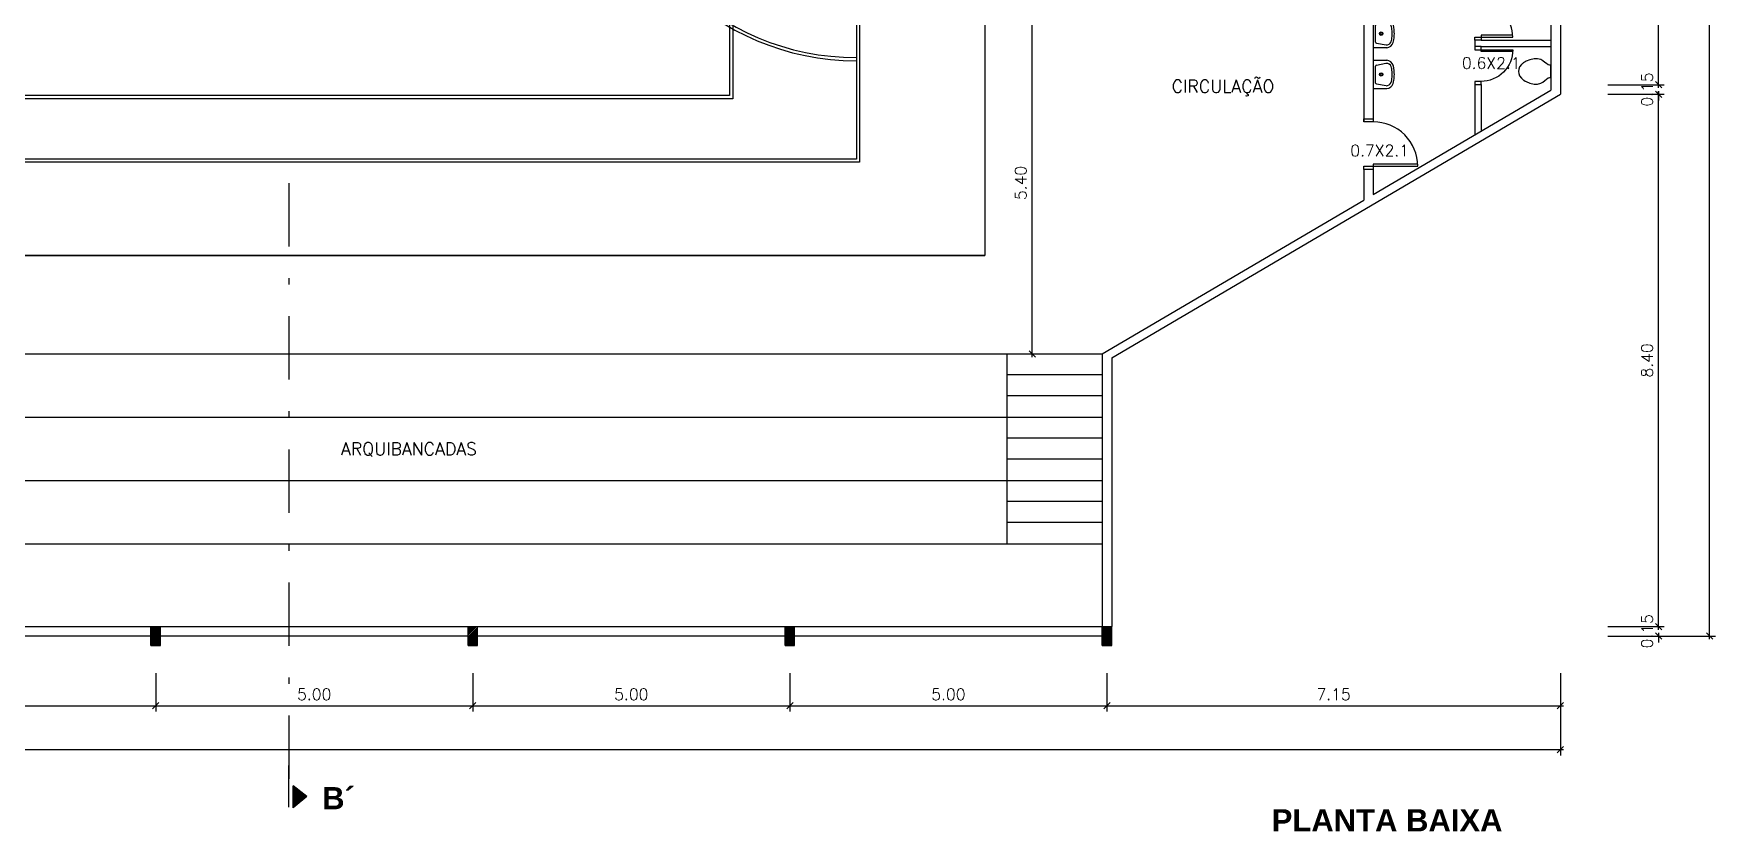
# Model space of a CAD drawing. Extents: x -5 to 99, y -57 to 8.
# Drawn here: x 28.4 to 54.92, y -28.86 to -16.27 of the extents above; entities that cross this region are included whole.
import ezdxf
from ezdxf.enums import TextEntityAlignment as Align

# ---------------------------------------------------------------- set-up
doc = ezdxf.new("R2010")
doc.units = 0
doc.header["$LTSCALE"] = 2
doc.header["$MEASUREMENT"] = 0
doc.header["$PDMODE"] = 3
doc.linetypes.add('DASHDOT', pattern=[1, 0.5, -0.25, 0, -0.25])
doc.layers.get('0').update_dxf_attribs({"linetype": 'CONTINUOUS'})
doc.layers.get('DEFPOINTS').update_dxf_attribs({"linetype": 'CONTINUOUS'})
for name, color, linetype in [('ACESSÓRIO', 2, 'CONTINUOUS'), ('ALVENARIA', 7, 'CONTINUOUS'), ('ALVENARIA1', 44, 'CONTINUOUS'), ('ALVENARIA2', 9, 'CONTINUOUS'), ('COTA', 1, 'CONTINUOUS'), ('JAPOR', 142, 'CONTINUOUS'), ('TEXTO2', 40, 'CONTINUOUS'), ('TEXTO3', 3, 'CONTINUOUS'), ('TEXTO5', 5, 'CONTINUOUS')]:
    doc.layers.add(name, color=color, linetype=linetype)
doc.styles.add('SANSSERIFBOLD', font='sasb____.pfb')
doc.styles.add('SIMPLEX', font='SIMPLEX.SHX')
doc.dimstyles.new('DIM100', dxfattribs={"dimtxt": 0.18, "dimasz": 0, "dimexe": 0.09, "dimexo": 0.15, "dimgap": 0.09, "dimtad": 1, "dimzin": 0, "dimdsep": 46, "dimtxsty": 'SIMPLEX', "dimtsz": 0.05, "dimcen": 0.09, "dimdle": 0.05, "dimadec": 0, "dimazin": 0, "dimtfac": 1, "dimtix": 1, "dimtofl": 0, "dimtmove": 2, "dimatfit": 3, "dimfxl": 1, "dimtolj": 1, "dimtzin": 0, "dimarcsym": 0})

# ---------------------------------------------------------------- blocks, each defined once
blk = doc.blocks.new('*D34')
at = {"color": 0, "linetype": 'ByBlock'}
for p, q in [((25.323, -26.365), (25.323, -26.968)), ((30.323, -26.365), (30.323, -26.968)), ((25.273, -26.928), (25.373, -26.828)), ((25.273, -26.878), (30.373, -26.878)), ((30.273, -26.928), (30.373, -26.828))]:
    blk.add_line(p, q, dxfattribs=at)
at = {"layer": 'DEFPOINTS', "color": 0, "linetype": 'ByBlock'}
for p in [(25.323, -26.215), (30.323, -26.215), (30.323, -26.878)]:
    blk.add_point(p, dxfattribs=at)
at = {"color": 0, "linetype": 'ByBlock', "style": 'SIMPLEX'}
blk.add_text('5.00', height=0.18, dxfattribs=at).set_placement((27.823, -26.698), align=Align.MIDDLE_CENTER)
blk = doc.blocks.new('*D35')
at = {"color": 0, "linetype": 'ByBlock'}
for p, q in [((30.323, -26.365), (30.323, -26.968)), ((35.323, -26.365), (35.323, -26.968)), ((30.273, -26.928), (30.373, -26.828)), ((30.273, -26.878), (35.373, -26.878)), ((35.273, -26.928), (35.373, -26.828))]:
    blk.add_line(p, q, dxfattribs=at)
at = {"layer": 'DEFPOINTS', "color": 0, "linetype": 'ByBlock'}
for p in [(30.323, -26.215), (35.323, -26.215), (35.323, -26.878)]:
    blk.add_point(p, dxfattribs=at)
at = {"color": 0, "linetype": 'ByBlock', "style": 'SIMPLEX'}
blk.add_text('5.00', height=0.18, dxfattribs=at).set_placement((32.823, -26.698), align=Align.MIDDLE_CENTER)
blk = doc.blocks.new('*D36')
at = {"color": 0, "linetype": 'ByBlock'}
for p, q in [((35.323, -26.365), (35.323, -26.968)), ((40.323, -26.365), (40.323, -26.968)), ((35.273, -26.928), (35.373, -26.828)), ((35.273, -26.878), (40.373, -26.878)), ((40.273, -26.928), (40.373, -26.828))]:
    blk.add_line(p, q, dxfattribs=at)
at = {"layer": 'DEFPOINTS', "color": 0, "linetype": 'ByBlock'}
for p in [(35.323, -26.215), (40.323, -26.215), (40.323, -26.878)]:
    blk.add_point(p, dxfattribs=at)
at = {"color": 0, "linetype": 'ByBlock', "style": 'SIMPLEX'}
blk.add_text('5.00', height=0.18, dxfattribs=at).set_placement((37.823, -26.698), align=Align.MIDDLE_CENTER)
blk = doc.blocks.new('*D37')
at = {"color": 0, "linetype": 'ByBlock'}
for p, q in [((40.323, -26.365), (40.323, -26.968)), ((45.323, -26.365), (45.323, -26.968)), ((40.273, -26.928), (40.373, -26.828)), ((40.273, -26.878), (45.373, -26.878)), ((45.273, -26.928), (45.373, -26.828))]:
    blk.add_line(p, q, dxfattribs=at)
at = {"layer": 'DEFPOINTS', "color": 0, "linetype": 'ByBlock'}
for p in [(40.323, -26.215), (45.323, -26.215), (45.323, -26.878)]:
    blk.add_point(p, dxfattribs=at)
at = {"color": 0, "linetype": 'ByBlock', "style": 'SIMPLEX'}
blk.add_text('5.00', height=0.18, dxfattribs=at).set_placement((42.823, -26.698), align=Align.MIDDLE_CENTER)
blk = doc.blocks.new('*D38')
at = {"color": 0, "linetype": 'ByBlock'}
for p, q in [((45.323, -26.365), (45.323, -26.968)), ((52.473, -26.365), (52.473, -26.968)), ((45.273, -26.928), (45.373, -26.828)), ((45.273, -26.878), (52.523, -26.878)), ((52.423, -26.928), (52.523, -26.828))]:
    blk.add_line(p, q, dxfattribs=at)
at = {"layer": 'DEFPOINTS', "color": 0, "linetype": 'ByBlock'}
for p in [(45.323, -26.215), (52.473, -26.215), (52.473, -26.878)]:
    blk.add_point(p, dxfattribs=at)
at = {"color": 0, "linetype": 'ByBlock', "style": 'SIMPLEX'}
blk.add_text('7.15', height=0.18, dxfattribs=at).set_placement((48.898, -26.698), align=Align.MIDDLE_CENTER)
blk = doc.blocks.new('*D39')
at = {"color": 0, "linetype": 'ByBlock'}
for p, q in [((2.323, -26.425), (2.323, -27.661)), ((52.473, -26.425), (52.473, -27.661)), ((2.273, -27.621), (2.373, -27.521)), ((2.273, -27.571), (52.523, -27.571)), ((52.423, -27.621), (52.523, -27.521))]:
    blk.add_line(p, q, dxfattribs=at)
at = {"layer": 'DEFPOINTS', "color": 0, "linetype": 'ByBlock'}
for p in [(2.323, -26.275), (52.473, -26.275), (52.473, -27.571)]:
    blk.add_point(p, dxfattribs=at)
at = {"color": 0, "linetype": 'ByBlock', "style": 'SIMPLEX'}
blk.add_text('50.15', height=0.18, dxfattribs=at).set_placement((27.398, -27.391), align=Align.MIDDLE_CENTER)
blk = doc.blocks.new('PI')
at = {"layer": 'ALVENARIA2'}
for p, q in [((-0.075, 0.15), (0.075, 0.15)), ((-0.075, 0.15), (-0.075, -0.15)), ((0.075, 0.15), (0.075, -0.15)), ((-0.075, -0.15), (0.075, -0.15))]:
    blk.add_line(p, q, dxfattribs=at)
blk = doc.blocks.new('*D40')
at = {"color": 0, "linetype": 'ByBlock'}
for p, q in [((53.223, -25.628), (54.111, -25.628)), ((54.071, -25.678), (53.971, -25.578)), ((54.021, -25.678), (54.021, -25.528)), ((53.223, -25.778), (54.111, -25.778)), ((54.071, -25.828), (53.971, -25.728)), ((54.021, -25.728), (54.021, -25.878))]:
    blk.add_line(p, q, dxfattribs=at)
at = {"layer": 'DEFPOINTS', "color": 0, "linetype": 'ByBlock'}
for p in [(53.073, -25.628), (54.021, -25.628), (53.073, -25.778)]:
    blk.add_point(p, dxfattribs=at)
at = {"color": 0, "linetype": 'ByBlock', "style": 'SIMPLEX'}
blk.add_text('0.15', height=0.18, rotation=90, dxfattribs=at).set_placement((53.841, -25.703), align=Align.MIDDLE_CENTER)
blk = doc.blocks.new('*D41')
at = {"color": 0, "linetype": 'ByBlock'}
for p, q in [((53.223, -17.228), (54.111, -17.228)), ((54.071, -17.278), (53.971, -17.178)), ((54.021, -25.678), (54.021, -17.178)), ((53.223, -25.628), (54.111, -25.628)), ((54.071, -25.678), (53.971, -25.578))]:
    blk.add_line(p, q, dxfattribs=at)
at = {"layer": 'DEFPOINTS', "color": 0, "linetype": 'ByBlock'}
for p in [(53.073, -17.228), (54.021, -17.228), (53.073, -25.628)]:
    blk.add_point(p, dxfattribs=at)
at = {"color": 0, "linetype": 'ByBlock', "style": 'SIMPLEX'}
blk.add_text('8.40', height=0.18, rotation=90, dxfattribs=at).set_placement((53.841, -21.428), align=Align.MIDDLE_CENTER)
blk = doc.blocks.new('*D42')
at = {"color": 0, "linetype": 'ByBlock'}
for p, q in [((53.223, -17.078), (54.111, -17.078)), ((53.223, -17.228), (54.111, -17.228)), ((54.071, -17.128), (53.971, -17.028)), ((54.071, -17.278), (53.971, -17.178)), ((54.021, -17.128), (54.021, -16.978)), ((54.021, -17.178), (54.021, -17.328))]:
    blk.add_line(p, q, dxfattribs=at)
at = {"layer": 'DEFPOINTS', "color": 0, "linetype": 'ByBlock'}
for p in [(53.073, -17.078), (53.073, -17.228), (54.021, -17.078)]:
    blk.add_point(p, dxfattribs=at)
at = {"color": 0, "linetype": 'ByBlock', "style": 'SIMPLEX'}
blk.add_text('0.15', height=0.18, rotation=90, dxfattribs=at).set_placement((53.841, -17.153), align=Align.MIDDLE_CENTER)
blk = doc.blocks.new('*D43')
at = {"color": 0, "linetype": 'ByBlock'}
for p, q in [((53.223, -12.728), (54.111, -12.728)), ((54.071, -12.778), (53.971, -12.678)), ((54.021, -17.128), (54.021, -12.678)), ((53.223, -17.078), (54.111, -17.078)), ((54.071, -17.128), (53.971, -17.028))]:
    blk.add_line(p, q, dxfattribs=at)
at = {"layer": 'DEFPOINTS', "color": 0, "linetype": 'ByBlock'}
for p in [(53.073, -12.728), (54.021, -12.728), (53.073, -17.078)]:
    blk.add_point(p, dxfattribs=at)
at = {"color": 0, "linetype": 'ByBlock', "style": 'SIMPLEX'}
blk.add_text('4.35', height=0.18, rotation=90, dxfattribs=at).set_placement((53.841, -14.903), align=Align.MIDDLE_CENTER)
blk = doc.blocks.new('*D62')
at = {"color": 0, "linetype": 'ByBlock'}
for p, q in [((44.194, -15.978), (44.094, -15.878)), ((44.144, -21.378), (44.144, -15.878)), ((44.777, -15.928), (44.054, -15.928)), ((44.602, -21.328), (44.054, -21.328)), ((44.194, -21.378), (44.094, -21.278))]:
    blk.add_line(p, q, dxfattribs=at)
at = {"layer": 'DEFPOINTS', "color": 0, "linetype": 'ByBlock'}
for p in [(44.144, -15.928), (44.927, -15.928), (44.752, -21.328)]:
    blk.add_point(p, dxfattribs=at)
at = {"color": 0, "linetype": 'ByBlock', "style": 'SIMPLEX'}
blk.add_text('5.40', height=0.18, rotation=90, dxfattribs=at).set_placement((43.964, -18.628), align=Align.MIDDLE_CENTER)
blk = doc.blocks.new('VASO2')
blk.add_line((0.093, 0), (-0.093, 0))
blk.add_lwpolyline([(-0.093, 0, 0.203767), (-0.097, -0.023), (-0.102, -0.045), (-0.122, -0.069), (-0.142, -0.093), (-0.168, -0.124), (-0.187, -0.158), (-0.2, -0.212), (-0.2, -0.261), (-0.184, -0.331), (-0.162, -0.387, 0.039843), (-0.141, -0.424, 0.053406), (-0.109, -0.463), (-0.072, -0.492), (-0.036, -0.507), (0, -0.512), (0.036, -0.507), (0.072, -0.492), (0.109, -0.463, 0.053406), (0.141, -0.424, 0.039843), (0.162, -0.387), (0.184, -0.331), (0.2, -0.261), (0.2, -0.212), (0.187, -0.158), (0.168, -0.124), (0.142, -0.093), (0.122, -0.069), (0.102, -0.045), (0.097, -0.023, 0.203767), (0.093, 0)], format="xyb")
blk = doc.blocks.new('PIA')
for p, q in [((0, -0.212), (0, 0)), ((0.45, 0), (0.45, -0.214)), ((0.074, -0.05), (0.048, -0.201)), ((0.088, -0.037), (0.088, -0.037)), ((0.089, -0.037), (0.357, -0.037)), ((0.089, -0.037), (0.357, -0.037)), ((0.371, -0.05), (0.4, -0.198))]:
    blk.add_line(p, q)
for points in [[(0.084, -0.315, 0.034307), (0.132, -0.325, 0.035819), (0.224, -0.332, 0.035819), (0.317, -0.325, 0.037113), (0.369, -0.313, 0.091233)], [(0.093, -0.281, 0.034307), (0.137, -0.29, 0.035819), (0.224, -0.297, 0.035819), (0.312, -0.29, 0.028558), (0.348, -0.283, 0.037113)]]:
    blk.add_lwpolyline(points, format="xyb")
for radius in [0.0274, 0.0174]:
    blk.add_circle((0.225, -0.124), radius)
for centre, radius, start, end in [((0.119, -0.2), 0.119, 185.4907, 252.8021), ((0.125, -0.209), 0.078, 174.1033, 247.6386), ((0.089, -0.052), 0.015, 90, 170.0432), ((0.32, -0.208), 0.0802, 290.6891, 5.3718), ((0.357, -0.052), 0.015, 10.9557, 90), ((0.329, -0.198), 0.122, 289.1742, 351.9763)]:
    blk.add_arc(centre, radius, start, end)
blk = doc.blocks.new('*D97')
at = {"color": 0, "linetype": 'ByBlock'}
for p, q in [((53.283, 6.222), (54.917, 6.222)), ((54.877, 6.172), (54.777, 6.272)), ((54.827, -25.828), (54.827, 6.272)), ((53.283, -25.778), (54.917, -25.778)), ((54.877, -25.828), (54.777, -25.728))]:
    blk.add_line(p, q, dxfattribs=at)
at = {"layer": 'DEFPOINTS', "color": 0, "linetype": 'ByBlock'}
for p in [(53.133, 6.222), (54.827, 6.222), (53.133, -25.778)]:
    blk.add_point(p, dxfattribs=at)
at = {"color": 0, "linetype": 'ByBlock', "style": 'SIMPLEX'}
blk.add_text('32.00', height=0.18, rotation=90, dxfattribs=at).set_placement((54.647, -9.778), align=Align.MIDDLE_CENTER)
blk = doc.blocks.new('*X101')
at = {"color": 0}
for p, q in [((30.248, -25.772), (30.396, -25.625)), ((30.248, -25.755), (30.378, -25.625)), ((30.248, -25.737), (30.361, -25.625)), ((30.248, -25.719), (30.343, -25.625)), ((30.248, -25.702), (30.325, -25.625)), ((30.248, -25.684), (30.308, -25.625)), ((30.248, -25.666), (30.29, -25.625)), ((30.248, -25.649), (30.272, -25.625)), ((30.248, -25.631), (30.255, -25.625)), ((30.248, -25.79), (30.398, -25.64)), ((30.248, -25.808), (30.398, -25.658)), ((30.248, -25.825), (30.398, -25.675)), ((30.248, -25.843), (30.398, -25.693)), ((30.248, -25.861), (30.398, -25.711)), ((35.248, -25.757), (35.381, -25.625)), ((35.248, -25.74), (35.363, -25.625)), ((35.248, -25.722), (35.346, -25.625)), ((35.248, -25.704), (35.328, -25.625)), ((35.248, -25.687), (35.31, -25.625)), ((35.248, -25.669), (35.293, -25.625)), ((35.248, -25.651), (35.275, -25.625)), ((35.248, -25.634), (35.257, -25.625)), ((35.248, -25.793), (35.398, -25.643)), ((35.248, -25.81), (35.398, -25.66)), ((35.248, -25.828), (35.398, -25.678)), ((35.248, -25.846), (35.398, -25.696)), ((35.248, -25.863), (35.398, -25.713)), ((40.248, -25.636), (40.26, -25.625)), ((40.248, -25.654), (40.278, -25.625)), ((40.248, -25.672), (40.295, -25.625)), ((40.248, -25.689), (40.313, -25.625)), ((40.248, -25.707), (40.331, -25.625)), ((40.248, -25.725), (40.349, -25.625)), ((40.248, -25.742), (40.366, -25.625)), ((40.248, -25.76), (40.384, -25.625)), ((40.248, -25.778), (40.398, -25.628)), ((40.248, -25.796), (40.398, -25.646)), ((40.248, -25.813), (40.398, -25.663)), ((40.248, -25.831), (40.398, -25.681)), ((40.248, -25.849), (40.398, -25.699)), ((40.248, -25.866), (40.398, -25.716)), ((45.248, -25.639), (45.263, -25.625)), ((45.248, -25.657), (45.281, -25.625)), ((45.248, -25.675), (45.298, -25.625)), ((45.248, -25.692), (45.316, -25.625)), ((45.248, -25.71), (45.334, -25.625)), ((45.248, -25.728), (45.351, -25.625)), ((45.248, -25.745), (45.369, -25.625)), ((45.248, -25.763), (45.387, -25.625)), ((45.248, -25.781), (45.398, -25.631)), ((45.248, -25.798), (45.398, -25.648)), ((45.248, -25.816), (45.398, -25.666)), ((45.248, -25.834), (45.398, -25.684)), ((45.248, -25.851), (45.398, -25.701)), ((45.248, -25.869), (45.398, -25.719)), ((30.248, -25.878), (30.398, -25.728)), ((30.248, -25.896), (30.398, -25.746)), ((30.248, -25.914), (30.398, -25.764)), ((30.255, -25.925), (30.398, -25.781)), ((30.273, -25.925), (30.398, -25.799)), ((30.29, -25.925), (30.398, -25.817)), ((30.308, -25.925), (30.398, -25.834)), ((30.326, -25.925), (30.398, -25.852)), ((30.343, -25.925), (30.398, -25.87)), ((30.361, -25.925), (30.398, -25.887)), ((30.379, -25.925), (30.398, -25.905)), ((30.397, -25.925), (30.398, -25.923)), ((35.248, -25.881), (35.398, -25.731)), ((35.248, -25.899), (35.398, -25.749)), ((35.248, -25.916), (35.398, -25.766)), ((35.258, -25.925), (35.398, -25.784)), ((35.276, -25.925), (35.398, -25.802)), ((35.293, -25.925), (35.398, -25.82)), ((35.311, -25.925), (35.398, -25.837)), ((35.329, -25.925), (35.398, -25.855)), ((35.346, -25.925), (35.398, -25.873)), ((35.364, -25.925), (35.398, -25.89)), ((35.382, -25.925), (35.398, -25.908)), ((40.248, -25.884), (40.398, -25.734)), ((40.248, -25.902), (40.398, -25.752)), ((40.248, -25.919), (40.398, -25.769)), ((40.261, -25.925), (40.398, -25.787)), ((40.278, -25.925), (40.398, -25.805)), ((40.296, -25.925), (40.398, -25.822)), ((40.314, -25.925), (40.398, -25.84)), ((40.331, -25.925), (40.398, -25.858)), ((40.349, -25.925), (40.398, -25.875)), ((40.367, -25.925), (40.398, -25.893)), ((40.384, -25.925), (40.398, -25.911)), ((45.248, -25.887), (45.398, -25.737)), ((45.248, -25.904), (45.398, -25.754)), ((45.248, -25.922), (45.398, -25.772)), ((45.263, -25.925), (45.398, -25.79)), ((45.281, -25.925), (45.398, -25.807)), ((45.299, -25.925), (45.398, -25.825)), ((45.316, -25.925), (45.398, -25.843)), ((45.334, -25.925), (45.398, -25.86)), ((45.352, -25.925), (45.398, -25.878)), ((45.369, -25.925), (45.398, -25.896)), ((45.387, -25.925), (45.398, -25.913))]:
    blk.add_line(p, q, dxfattribs=at)

msp = doc.modelspace()

# ---------------------------------------------------------------- linework, layer by layer
at = {"layer": 'ALVENARIA'}
for p, q in [((49.373, -9.675), (49.373, -17.662)), ((49.523, -12.725), (49.523, -17.662)), ((52.323, -14.725), (52.323, -17.163)), ((52.473, -14.725), (52.473, -17.225)), ((45.398, -21.386), (52.473, -17.225)), ((49.523, -18.81), (52.323, -17.163)), ((49.373, -18.414), (49.373, -18.898)), ((49.523, -18.414), (49.523, -18.81)), ((45.248, -21.325), (49.373, -18.898)), ((45.248, -21.325), (45.248, -25.625)), ((45.398, -21.386), (45.398, -25.625)), ((5.398, -25.625), (45.248, -25.625)), ((25.398, -25.775), (30.248, -25.775)), ((30.398, -25.775), (35.248, -25.775)), ((35.398, -25.775), (40.248, -25.775)), ((40.398, -25.775), (45.248, -25.775))]:
    msp.add_line(p, q, dxfattribs=at)
at = {"layer": 'ALVENARIA1'}
for p, q in [((43.398, 0.225), (43.398, -19.775)), ((43.398, 0.225), (43.398, -19.775)), ((43.398, 0.225), (43.398, -19.775)), ((43.398, 0.225), (43.398, -19.775)), ((43.398, 0.225), (43.398, -19.775)), ((41.423, -1.25), (41.423, -18.3)), ((39.423, -2.25), (39.423, -17.3)), ((41.373, -2.652), (41.373, -16.962)), ((39.373, -12.8), (39.373, -17.25)), ((51.123, -16.375), (51.123, -16.475)), ((51.223, -16.375), (52.323, -16.375)), ((41.373, -16.7), (41.373, -18.25)), ((51.223, -16.475), (52.323, -16.475)), ((51.123, -17.075), (51.123, -17.869)), ((51.223, -17.075), (51.223, -17.81)), ((39.423, -17.3), (11.373, -17.3)), ((39.373, -17.25), (25.423, -17.25)), ((41.373, -18.25), (25.423, -18.25)), ((41.423, -18.3), (9.373, -18.3)), ((7.398, -19.775), (43.398, -19.775)), ((43.398, -19.775), (7.398, -19.775)), ((43.398, -19.775), (7.398, -19.775)), ((43.398, -19.775), (7.398, -19.775)), ((43.398, -19.775), (7.398, -19.775)), ((5.398, -21.325), (45.248, -21.325)), ((43.748, -24.325), (43.748, -21.325)), ((45.248, -21.655), (43.748, -21.655)), ((45.248, -21.985), (43.748, -21.985)), ((5.398, -22.325), (45.248, -22.325)), ((45.248, -22.655), (43.748, -22.655)), ((45.248, -22.985), (43.748, -22.985)), ((5.398, -23.325), (45.248, -23.325)), ((45.248, -23.655), (43.748, -23.655)), ((45.248, -23.985), (43.748, -23.985)), ((5.398, -24.325), (45.248, -24.325))]:
    msp.add_line(p, q, dxfattribs=at)
for radius in [4.025, 3.975]:
    msp.add_arc((41.373, -12.675), radius, 180, 270, dxfattribs=at)
at = {"layer": 'JAPOR'}
msp.add_line((51.223, -16.295), (51.223, -16.375), dxfattribs=at)
for points in [[(51.723, -16.295), (51.223, -16.295), (51.223, -16.375), (51.123, -16.375), (51.123, -16.325), (51.723, -16.325, 0.414214), (51.223, -15.825), (51.123, -15.825), (51.123, -15.775), (51.223, -15.775), (51.223, -15.825)], [(51.723, -16.555), (51.223, -16.555), (51.223, -16.475), (51.123, -16.475), (51.123, -16.525), (51.723, -16.525, -0.414214), (51.223, -17.025), (51.123, -17.025), (51.123, -17.075), (51.223, -17.075), (51.223, -17.025)], [(50.223, -18.334), (49.523, -18.334), (49.523, -18.414), (49.373, -18.414), (49.373, -18.364), (50.223, -18.364, 0.414214), (49.523, -17.664), (49.373, -17.664), (49.373, -17.614), (49.523, -17.614), (49.523, -17.664)]]:
    msp.add_lwpolyline(points, format="xyb", dxfattribs=at)
at = {"layer": 'TEXTO2', "linetype": 'DASHDOT'}
msp.add_line((32.422, -18.632), (32.422, -28.48), dxfattribs=at)
at = {"layer": 'TEXTO2'}
for p, q in [((32.422, -28.48), (32.422, -27.821)), ((32.704, -28.313), (32.489, -28.14)), ((32.489, -28.313), (32.489, -28.14)), ((32.704, -28.313), (32.489, -28.487)), ((32.489, -28.313), (32.489, -28.487))]:
    msp.add_line(p, q, dxfattribs=at)
for points in [[(32.489, -28.14), (32.489, -28.313), (32.704, -28.313), (32.489, -28.14)], [(32.489, -28.487), (32.489, -28.313), (32.704, -28.313), (32.489, -28.487)]]:
    msp.add_lwpolyline(points, dxfattribs=at)
for points in [[(32.489, -28.14), (32.489, -28.313), (32.704, -28.313)], [(32.489, -28.487), (32.489, -28.313), (32.704, -28.313)]]:
    msp.add_solid(points, dxfattribs=at)

# ---------------------------------------------------------------- block references
at = {"layer": 'ACESSÓRIO'}
for name, p, rotation in [('PIA', (49.523, -16.496), 90), ('PIA', (49.523, -17.14), 90), ('VASO2', (52.323, -16.867), 270)]:
    msp.add_blockref(name, p, dxfattribs=dict(at, rotation=rotation))
at = {"layer": 'ALVENARIA2', "xscale": -1, "rotation": 180}
for p in [(30.323, -25.775), (35.323, -25.775), (40.323, -25.775), (45.323, -25.775)]:
    msp.add_blockref('PI', p, dxfattribs=at)
at = {"layer": 'ALVENARIA2'}
msp.add_blockref('*X101', (0, 0), dxfattribs=at)

# ---------------------------------------------------------------- texts
at = {"layer": 'TEXTO2', "style": 'SIMPLEX'}
for s, p in [('0.6X2.1', (50.92, -16.826)), ('0.7X2.1', (49.161, -18.206))]:
    msp.add_text(s, height=0.18, dxfattribs=at).set_placement(p)
at = {"layer": 'TEXTO3', "style": 'SIMPLEX'}
for s, p in [('CIRCULAÇÃO', (46.343, -17.203)), ('ARQUIBANCADAS', (33.246, -22.924))]:
    msp.add_text(s, height=0.2, dxfattribs=at).set_placement(p)
at = {"layer": 'TEXTO5', "style": 'SANSSERIFBOLD'}
for s, p in [('B´', (32.948, -28.512)), ('PLANTA BAIXA', (47.921, -28.861))]:
    msp.add_text(s, height=0.35, dxfattribs=at).set_placement(p)

# ---------------------------------------------------------------- dimensions: what is measured, and where the dimension line sits
at = {"layer": 'COTA'}
for base, p1, p2, picture, middle in [((54.827, 6.222), (53.133, -25.778), (53.133, 6.222), '*D97', (54.647, -9.778)), ((54.021, -12.728), (53.073, -17.078), (53.073, -12.728), '*D43', (53.841, -14.903)), ((44.144, -15.928), (44.752, -21.328), (44.927, -15.928), '*D62', (43.964, -18.628)), ((54.021, -17.078), (53.073, -17.228), (53.073, -17.078), '*D42', (53.841, -17.153)), ((54.021, -17.228), (53.073, -25.628), (53.073, -17.228), '*D41', (53.841, -21.428)), ((54.021, -25.628), (53.073, -25.778), (53.073, -25.628), '*D40', (53.841, -25.703))]:
    dim = msp.add_linear_dim(base=base, p1=p1, p2=p2, angle=90, dimstyle='DIM100', dxfattribs=at)
    dim.commit()
    dim.dimension.update_dxf_attribs({"geometry": picture, "text_midpoint": middle})
for base, p1, p2, picture, middle in [((30.323, -26.878), (25.323, -26.215), (30.323, -26.215), '*D34', (27.823, -26.698)), ((35.323, -26.878), (30.323, -26.215), (35.323, -26.215), '*D35', (32.823, -26.698)), ((40.323, -26.878), (35.323, -26.215), (40.323, -26.215), '*D36', (37.823, -26.698)), ((45.323, -26.878), (40.323, -26.215), (45.323, -26.215), '*D37', (42.823, -26.698)), ((52.473, -26.878), (45.323, -26.215), (52.473, -26.215), '*D38', (48.898, -26.698)), ((52.473, -27.571), (2.323, -26.275), (52.473, -26.275), '*D39', (27.398, -27.391))]:
    dim = msp.add_linear_dim(base=base, p1=p1, p2=p2, dimstyle='DIM100', dxfattribs=at)
    dim.commit()
    dim.dimension.update_dxf_attribs({"geometry": picture, "text_midpoint": middle})

doc.saveas('drawing.dxf')
